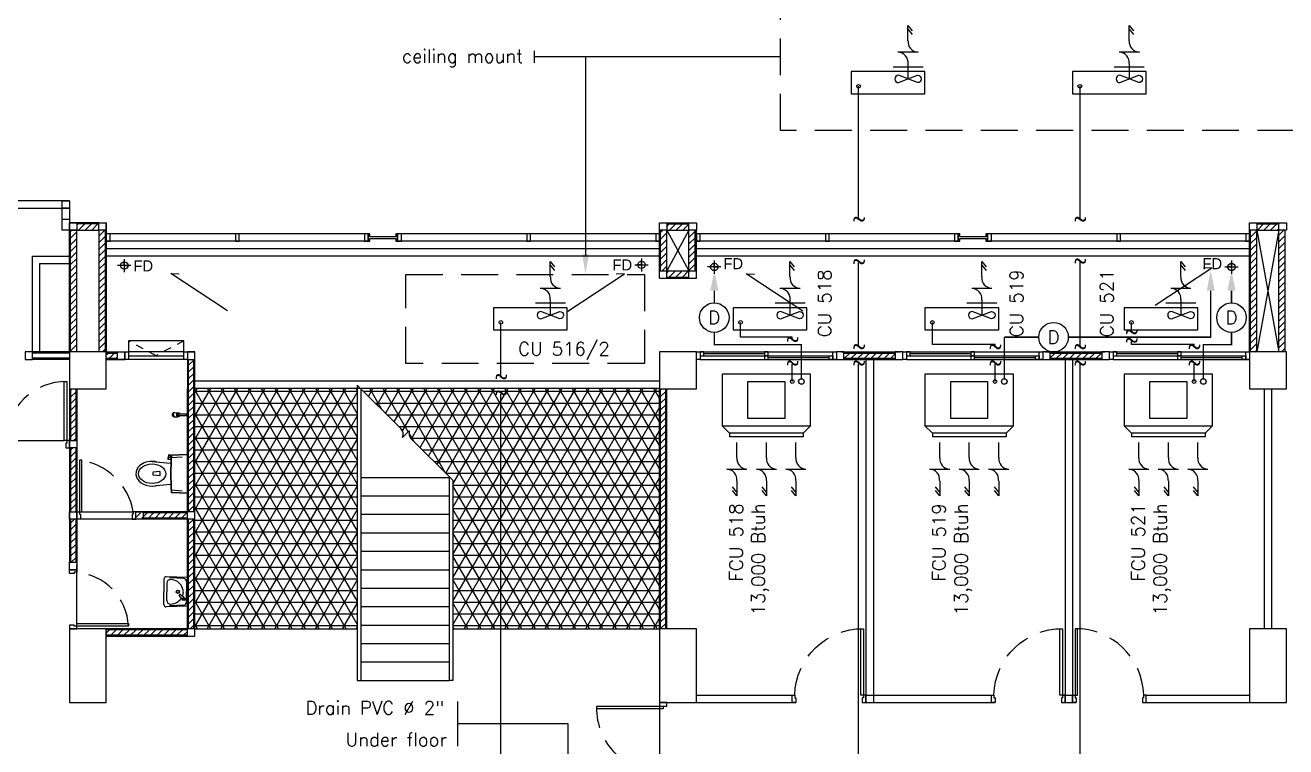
# Model space of a CAD drawing. Header units: millimetres. Extents: x -398 to 816, y -1 to 208.
# Drawn here: x 594.45 to 611.54, y 36.3 to 46.08 of the extents above; entities that cross this region are included whole.
import ezdxf
from ezdxf.enums import TextEntityAlignment as Align

# ---------------------------------------------------------------- set-up
doc = ezdxf.new("R2010")
doc.units = ezdxf.units.MM
doc.linetypes.add('DASHED', pattern=[0.75, 0.5, -0.25])
for name, color, linetype in [('AA_Column', 5, 'Continuous'), ('AA_Door', 3, 'Continuous'), ('AA_FD', 6, 'Continuous'), ('AA_Floor', 31, 'Continuous'), ('AA_furn', 11, 'Continuous'), ('AA_Hatch', 8, 'Continuous'), ('AA_Wall', 1, 'Continuous'), ('AA_Window', 4, 'Continuous'), ('AC DRAIN', 240, 'Continuous'), ('AC FCU', 221, 'Continuous'), ('AC LINE', 171, 'Continuous')]:
    doc.layers.add(name, color=color, linetype=linetype)
doc.styles.add('Romand', font='romand.shx')
doc.styles.add('Romans', font='romans.shx')
doc.styles.add('style2', font='vit-s.shx', dxfattribs={"height": 3.2})
pattern_1 = [(45, (-498.769, -475.90679), (-0.0449012806, 0.0449012806), [])]

# ---------------------------------------------------------------- blocks, each defined once
blk = doc.blocks.new('door_180s')
at = {"layer": 'AA_Door', "color": 9}
for points in [[(-0.1, 1.9), (0, 1.9), (0, 1.85), (-0.1, 1.85)], [(-0.05, 1.815), (0.85, 1.815), (0.85, 1.85), (-0.05, 1.85)], [(-0.05, 0.085), (-0.95, 0.085), (-0.95, 0.05), (-0.05, 0.05)], [(-0.1, 0.05), (0, 0.05), (0, 0), (-0.1, 0)]]:
    blk.add_lwpolyline(points, close=True, dxfattribs=at)
at = {"layer": 'AA_Door', "color": 9, "linetype": 'DASHED', "ltscale": 0.75}
for centre, start, end in [((-0.027, 1.826), 268.4655, 0.5022), ((-0.073, 0.074), 88.4655, 180.5022)]:
    blk.add_arc(centre, 0.877, start, end, dxfattribs=at)
blk = doc.blocks.new('door_90')
at = {"layer": 'AA_Door', "color": 9}
blk.add_lwpolyline([(0.07, 0.1), (0.07, 1), (0.035, 1), (0.035, 0.1)], close=True, dxfattribs=at)
for points in [[(0, 0), (0, 0.1), (0.035, 0.1), (0.035, 0.065), (0.05, 0.065), (0.05, 0), (0, 0)], [(1, 0), (1, 0.1), (0.965, 0.1), (0.965, 0.065), (0.95, 0.065), (0.95, 0), (1, 0)]]:
    blk.add_lwpolyline(points, dxfattribs=at)
at = {"layer": 'AA_Door', "color": 9, "linetype": 'DASHED', "ltscale": 0.75}
blk.add_arc((0.043, 0.077), 0.923, 1.5795, 90.5293, dxfattribs=at)
blk = doc.blocks.new('AC')
at = {"layer": 'AC FCU', "color": 8}
for p, q in [((-0.4, 1.651), (-0.342, 1.578)), ((-0.4, 1.444), (-0.4, 1.651)), ((-0.4, 1.601), (-0.342, 1.528)), ((0, 1.444), (0, 1.651)), ((0, 1.651), (0.058, 1.578)), ((0, 1.601), (0.058, 1.528)), ((0.4, 1.651), (0.458, 1.578)), ((0.4, 1.444), (0.4, 1.651)), ((0.4, 1.601), (0.458, 1.528)), ((-0.264, 1.289), (-0.536, 1.289)), ((0.136, 1.289), (-0.136, 1.289)), ((0.536, 1.289), (0.264, 1.289)), ((-0.4, 1.134), (-0.4, 0.926)), ((0, 1.134), (0, 0.926)), ((0.4, 1.134), (0.4, 0.926))]:
    blk.add_line(p, q, dxfattribs=at)
at = {"layer": 'AC FCU'}
for p, q in [((-0.5, 0.8), (-0.6, 0.7)), ((-0.5, 0.8), (-0.5, 0.85)), ((-0.5, 0.85), (0.5, 0.85)), ((-0.5, 0.8), (0.5, 0.8)), ((0.5, 0.8), (0.5, 0.85)), ((0.5, 0.8), (0.6, 0.7))]:
    blk.add_line(p, q, dxfattribs=at)
blk.add_lwpolyline([(-0.6, 0), (0.6, 0), (0.6, 0.7), (-0.6, 0.7)], close=True, dxfattribs=at)
at = {"layer": 'AC FCU', "color": 8}
blk.add_lwpolyline([(-0.25, 0.1), (-0.25, 0.6), (0.25, 0.6), (0.25, 0.1)], close=True, dxfattribs=at)
at = {"layer": 'AC FCU'}
blk.add_circle((-0.35, 0.1), 0.025, dxfattribs=at)
at = {"layer": 'AC FCU', "color": 8}
for centre, start, end in [((-0.26, 1.429), 173.9498, 268.5513), ((0.14, 1.429), 173.9498, 268.5513), ((0.54, 1.429), 173.9498, 268.5513), ((-0.54, 1.148), 353.9498, 88.5513), ((-0.14, 1.148), 353.9498, 88.5513), ((0.26, 1.148), 353.9498, 88.5513)]:
    blk.add_arc(centre, 0.14, start, end, dxfattribs=at)
blk = doc.blocks.new('ACC1')
at = {"layer": 'AC FCU', "color": 8}
for p, q in [((-0.562, 0.407), (-0.562, 0.134)), ((-0.36, 0.474), (-0.36, 0.067)), ((-0.925, 0.27), (-0.852, 0.328)), ((-0.718, 0.27), (-0.925, 0.27)), ((-0.875, 0.27), (-0.802, 0.328)), ((-0.407, 0.27), (-0.2, 0.27))]:
    blk.add_line(p, q, dxfattribs=at)
at = {"layer": 'AC FCU'}
for p, q in [((0, 0.5), (-0.3, 0.5)), ((-0.3, 0.5), (-0.3, -0.5)), ((0, -0.5), (0, 0.5)), ((-0.3, -0.5), (0, -0.5))]:
    blk.add_line(p, q, dxfattribs=at)
blk.add_lwpolyline([(-0.25, 0.4, -1), (-0.15, 0.4), (-0.25, 0.141, 1), (-0.15, 0.141), (-0.25, 0.4)], format="xyb", dxfattribs=at)
blk.add_circle((-0.1, -0.4), 0.025, dxfattribs=at)
at = {"layer": 'AC FCU', "color": 8}
for centre, start, end in [((-0.703, 0.41), 263.9498, 358.5513), ((-0.422, 0.131), 83.9498, 178.5513)]:
    blk.add_arc(centre, 0.14, start, end, dxfattribs=at)
blk = doc.blocks.new('POINT_Drain')
at = {"layer": 'Defpoints'}
blk.add_circle((0, 0), 0.2, dxfattribs=at)
at = {"layer": 'AC DRAIN', "insert": (0, 0), "char_height": 0.18, "width": 0.25231, "attachment_point": 5, "style": 'Romans'}
blk.add_mtext('D', dxfattribs=at)

msp = doc.modelspace()

# ---------------------------------------------------------------- hatches: boundary and pattern name
at = {"layer": 'AA_Hatch'}
h = msp.add_hatch(dxfattribs=at)
h.set_pattern_fill('ANSI31', color=9, scale=0.02, style=0)
h.set_pattern_definition([(45, (-407.057936, -475.90679), (-0.0449012806, 0.0449012806), [])])
h.paths.add_polyline_path([(603.151, 43.384), (603.151, 43.299), (603.301, 43.299), (603.301, 43.384)])
h.paths.add_polyline_path([(603.301, 43.384), (603.301, 43.299), (603.451, 43.299), (603.451, 43.384)])
h.paths.add_polyline_path([(603.066, 42.749), (603.151, 42.749), (603.151, 43.299), (603.066, 43.299)])
h.paths.add_polyline_path([(603.151, 42.749), (603.151, 42.664), (603.301, 42.664), (603.301, 42.749)])
h.paths.add_polyline_path([(603.451, 42.664), (603.451, 42.749), (603.301, 42.749), (603.301, 42.664)])
h.paths.add_polyline_path([(603.536, 43.299), (603.451, 43.299), (603.451, 42.749), (603.536, 42.749)])
h = msp.add_hatch(dxfattribs=at)
h.set_pattern_fill('ANSI31', color=9, scale=0.02, style=0)
h.set_pattern_definition(pattern_1)
h.paths.add_polyline_path([(611.301, 43.384), (611.151, 43.384), (611.151, 43.299), (611.301, 43.299)])
h.paths.add_polyline_path([(611.451, 43.384), (611.301, 43.384), (611.301, 43.299), (611.451, 43.299)])
h.paths.add_polyline_path([(611.151, 43.299), (611.066, 43.299), (611.066, 41.649), (611.151, 41.649)])
h.paths.add_polyline_path([(611.536, 43.299), (611.451, 43.299), (611.451, 41.649), (611.536, 41.649)])
h = msp.add_hatch(dxfattribs=at)
h.set_pattern_fill('ANSI31', color=9, scale=0.02, style=0)
h.set_pattern_definition(pattern_1)
h.paths.add_polyline_path([(595.701, 41.634), (595.551, 41.634), (595.551, 41.564), (595.701, 41.564)])
h.paths.add_polyline_path([(595.136, 41.149), (595.066, 41.149), (595.066, 40.449), (595.136, 40.449)])
h.paths.add_polyline_path([(595.136, 40.349), (595.066, 40.349), (595.066, 39.484), (595.136, 39.484)])
h.paths.add_polyline_path([(595.136, 39.384), (595.066, 39.384), (595.066, 38.799), (595.136, 38.799)])
h.paths.add_polyline_path([(596.736, 39.384), (596.666, 39.384), (596.666, 37.899), (596.736, 37.899)])
h.paths.add_polyline_path([(596.651, 37.884), (595.551, 37.884), (595.551, 37.814), (596.651, 37.814)])
h.paths.add_polyline_path([(596.736, 41.549), (596.666, 41.549), (596.666, 39.484), (596.736, 39.484)])
h = msp.add_hatch(dxfattribs=at)
h.set_pattern_fill('ANSI31', color=9, scale=0.02, style=0)
h.set_pattern_definition(pattern_1)
h.paths.add_polyline_path([(606.249, 41.634), (605.551, 41.634), (605.551, 41.564), (606.249, 41.564)])
h = msp.add_hatch(dxfattribs=at)
h.set_pattern_fill('ANSI31', color=9, scale=0.02, style=0)
h.set_pattern_definition(pattern_1)
h.paths.add_polyline_path([(609.051, 41.634), (608.349, 41.634), (608.349, 41.564), (609.051, 41.564)])
h = msp.add_hatch(dxfattribs=at)
h.set_pattern_fill('NET3', color=9, scale=0.05, style=0)
h.paths.add_polyline_path([(598.951, 41.153), (596.751, 41.153), (596.751, 37.899), (598.951, 37.899)])
h.paths.add_polyline_path([(599.001, 41.153), (599.001, 41.149), (599.541, 40.616, -0.303862), (599.569, 40.49), (599.658, 40.58, 0.222218), (599.682, 40.476), (600.251, 39.913), (600.251, 37.899), (603.051, 37.899), (603.051, 41.153)])
h = msp.add_hatch(dxfattribs=at)
h.set_pattern_fill('ANSI31', color=9, scale=0.02, style=0)
h.set_pattern_definition(pattern_1)
h.paths.add_polyline_path([(603.136, 41.149), (603.066, 41.149), (603.066, 37.899), (603.136, 37.899)])

# ---------------------------------------------------------------- linework, layer by layer
at = {"color": 9}
for p, q in [((596.467, 40.802), (596.453, 40.803)), ((596.467, 40.795), (596.453, 40.794)), ((596.468, 40.787), (596.454, 40.788)), ((596.468, 40.811), (596.455, 40.81)), ((596.455, 40.81), (596.455, 40.81)), ((596.471, 40.78), (596.458, 40.779)), ((596.471, 40.818), (596.459, 40.819)), ((596.462, 40.774), (596.462, 40.774)), ((596.475, 40.773), (596.462, 40.774)), ((596.477, 40.825), (596.464, 40.824)), ((596.464, 40.824), (596.464, 40.824)), ((596.469, 40.828), (596.524, 40.826)), ((596.469, 40.77), (596.524, 40.772)), ((596.537, 40.822), (596.523, 40.822)), ((596.537, 40.776), (596.523, 40.776)), ((596.331, 38.573), (596.331, 38.399)), ((596.651, 38.594), (596.362, 38.603)), ((596.371, 38.516), (596.371, 38.399)), ((596.602, 38.58), (596.406, 38.587)), ((596.636, 38.545), (596.636, 38.399)), ((596.651, 38.594), (596.651, 38.204)), ((596.331, 38.225), (596.331, 38.399)), ((596.371, 38.281), (596.371, 38.399)), ((596.581, 38.299), (596.537, 38.35)), ((596.602, 38.32), (596.552, 38.364)), ((596.615, 38.286), (596.587, 38.314)), ((596.587, 38.286), (596.615, 38.314)), ((596.636, 38.252), (596.636, 38.399)), ((596.651, 38.204), (596.362, 38.195)), ((596.602, 38.217), (596.406, 38.211))]:
    msp.add_line(p, q, dxfattribs=at)
for points in [[(596.47, 40.77, -0.021721), (596.469, 40.77, -0.137703), (596.461, 40.772, -0.107036), (596.454, 40.778, -0.080802), (596.45, 40.787, -0.068708), (596.449, 40.799, -0.068708), (596.45, 40.811, -0.080802), (596.454, 40.82, -0.107036), (596.461, 40.826, -0.137703), (596.469, 40.828, -0.011582), (596.469, 40.828, -0.107036)], [(596.453, 40.794, -0.019373), (596.453, 40.798, -0.026088), (596.453, 40.803, -0.070474)], [(596.458, 40.779, -0.064149), (596.455, 40.787, -0.004199), (596.454, 40.788, -0.027357)], [(596.455, 40.81, -0.075588), (596.459, 40.819, -0.107036)], [(596.469, 40.77, -0.06826), (596.466, 40.771, -0.050457), (596.462, 40.774, -0.080802)], [(596.464, 40.824, -0.02862), (596.466, 40.826, -0.137703), (596.473, 40.828, -0.011582), (596.474, 40.828, -0.107036)], [(596.532, 40.776, -0.037038), (596.529, 40.774, -0.138318), (596.523, 40.772, -0.138318), (596.516, 40.774, -0.107063), (596.51, 40.78, -0.080523), (596.506, 40.788, -0.068353), (596.505, 40.799, -0.068353), (596.506, 40.81, -0.080523), (596.51, 40.818, -0.107063), (596.516, 40.824, -0.138318), (596.523, 40.826, -0.138318), (596.529, 40.824, -0.034344), (596.532, 40.822, -0.080523)], [(596.523, 40.776, -0.166556), (596.519, 40.777, -0.10552), (596.514, 40.782, -0.068258), (596.512, 40.789, -0.054428), (596.511, 40.799, -0.054428), (596.512, 40.808, -0.068258), (596.514, 40.816, -0.10552), (596.519, 40.821, -0.166556), (596.523, 40.822, -0.166556)], [(596.548, 40.789, -0.063152), (596.546, 40.782, -0.10552), (596.541, 40.777, -0.166556), (596.537, 40.776, -0.166556), (596.533, 40.777, -0.10552), (596.528, 40.782, -0.068258), (596.526, 40.789, -0.054428), (596.525, 40.799, -0.054428), (596.526, 40.808, -0.068258), (596.528, 40.816, -0.10552), (596.533, 40.821, -0.166556), (596.537, 40.822, -0.166556), (596.541, 40.821, -0.10552), (596.546, 40.816, -0.063152), (596.548, 40.809, -0.054428)], [(596.536, 40.789, -0.130501), (596.534, 40.79, -0.106504), (596.531, 40.792, -0.08409), (596.53, 40.795, -0.073064), (596.529, 40.799, -0.073064), (596.53, 40.803, -0.08409), (596.531, 40.806, -0.106504), (596.534, 40.808, -0.130501), (596.536, 40.809, -0.130501)]]:
    msp.add_lwpolyline(points, format="xyb", dxfattribs=at)
for points in [[(596.536, 40.809), (596.641, 40.809)], [(596.536, 40.789), (596.641, 40.789)], [(596.648, 40.821), (596.641, 40.811), (596.641, 40.809)], [(596.641, 40.809), (596.641, 40.799)], [(596.641, 40.789), (596.641, 40.799)], [(596.648, 40.777), (596.641, 40.786), (596.641, 40.789)], [(596.651, 40.799), (596.651, 40.821), (596.648, 40.821)], [(596.648, 40.821), (596.648, 40.799)], [(596.651, 40.799), (596.651, 40.777), (596.648, 40.777)], [(596.648, 40.777), (596.648, 40.799)]]:
    msp.add_lwpolyline(points, dxfattribs=at)
for centre, radius in [((596.521, 38.399), 0.0225), ((596.521, 38.399), 0.0175), ((596.601, 38.3), 0.02)]:
    msp.add_circle(centre, radius, dxfattribs=at)
for centre, radius, start, end in [((596.566, 40.799), 0.0438, 167.5382, 180), ((596.566, 40.799), 0.0438, 180, 192.4618), ((596.55, 40.802), 0.0279, 151.9188, 167.5382), ((596.55, 40.796), 0.0279, 192.4618, 208.0812), ((596.541, 40.808), 0.0169, 127.8246, 151.9188), ((596.541, 40.79), 0.0169, 208.0812, 232.1754), ((596.535, 40.815), 0.007, 90, 127.8246), ((596.535, 40.783), 0.007, 232.1754, 270), ((596.535, 40.815), 0.007, 79.6534, 90), ((596.535, 40.783), 0.007, 270, 280.3466), ((596.361, 38.573), 0.03, 88.2101, 180), ((596.421, 38.516), 0.05, 90, 180), ((596.417, 38.387), 0.179, 3.7533, 88.7556), ((596.601, 38.545), 0.035, 0, 88.2101), ((596.417, 38.411), 0.179, 271.2444, 327.3706), ((596.55, 38.351), 0.0125, 81.8699, 188.1301), ((596.417, 38.411), 0.179, 336.2049, 356.2467), ((596.361, 38.225), 0.03, 180, 271.7899), ((596.421, 38.281), 0.05, 180, 270), ((596.601, 38.252), 0.035, 271.7899, 0)]:
    msp.add_arc(centre, radius, start, end, dxfattribs=at)
at = {"layer": 'AA_Column', "color": 9}
for p, q in [((595.551, 41.649), (595.051, 41.649)), ((595.051, 41.649), (595.051, 41.149)), ((595.551, 41.149), (595.551, 41.649)), ((595.051, 41.149), (595.551, 41.149)), ((595.551, 37.899), (595.051, 37.899)), ((595.051, 37.899), (595.051, 36.899)), ((595.551, 37.899), (595.051, 37.899)), ((595.051, 37.899), (595.051, 36.899)), ((595.551, 37.899), (595.051, 37.899)), ((595.051, 37.899), (595.051, 36.899)), ((595.551, 36.899), (595.551, 37.899)), ((595.551, 36.899), (595.551, 37.899)), ((595.551, 36.899), (595.551, 37.899)), ((595.051, 36.899), (595.551, 36.899)), ((595.051, 36.899), (595.551, 36.899)), ((595.051, 36.899), (595.551, 36.899))]:
    msp.add_line(p, q, dxfattribs=at)
for points in [[(603.051, 41.149), (603.551, 41.149), (603.551, 41.649), (603.051, 41.649)], [(611.051, 41.149), (611.551, 41.149), (611.551, 41.649), (611.051, 41.649)], [(603.051, 36.899), (603.551, 36.899), (603.551, 37.899), (603.051, 37.899)], [(611.051, 36.899), (611.551, 36.899), (611.551, 37.899), (611.051, 37.899)]]:
    msp.add_lwpolyline(points, close=True, dxfattribs=at)
at = {"layer": 'AA_Door', "color": 9}
for p, q in [((595.221, 40.184), (595.186, 40.184)), ((595.186, 40.184), (595.186, 39.484)), ((595.221, 39.484), (595.221, 40.184)), ((595.151, 39.384), (595.151, 39.484)), ((595.151, 39.484), (595.186, 39.484)), ((595.186, 39.484), (595.186, 39.449)), ((595.186, 39.484), (595.221, 39.484)), ((595.951, 39.484), (595.916, 39.484)), ((595.916, 39.484), (595.916, 39.449)), ((595.951, 39.384), (595.951, 39.484)), ((595.201, 39.384), (595.151, 39.384)), ((595.186, 39.449), (595.201, 39.449)), ((595.201, 39.449), (595.201, 39.384)), ((595.916, 39.449), (595.901, 39.449)), ((595.901, 39.449), (595.901, 39.384)), ((595.901, 39.384), (595.951, 39.384)), ((595.051, 38.699), (595.151, 38.699)), ((595.051, 38.649), (595.051, 38.699)), ((595.116, 38.649), (595.051, 38.649)), ((595.151, 38.664), (595.116, 38.664)), ((595.116, 38.664), (595.116, 38.649)), ((595.151, 38.699), (595.151, 38.664)), ((595.116, 37.949), (595.051, 37.949)), ((595.051, 37.949), (595.051, 37.899)), ((595.116, 37.934), (595.116, 37.949)), ((595.151, 37.969), (595.851, 37.969)), ((595.151, 37.934), (595.151, 37.969)), ((595.851, 37.969), (595.851, 37.934)), ((595.051, 37.899), (595.151, 37.899)), ((595.151, 37.934), (595.116, 37.934)), ((595.851, 37.934), (595.151, 37.934)), ((595.151, 37.899), (595.151, 37.934))]:
    msp.add_line(p, q, dxfattribs=at)
msp.add_lwpolyline([(594.981, 40.449), (594.981, 41.249), (595.016, 41.249), (595.016, 40.449)], close=True, dxfattribs=at)
msp.add_lwpolyline([(595.051, 40.349), (595.051, 40.449), (595.016, 40.449), (595.016, 40.414), (595.001, 40.414), (595.001, 40.349), (595.051, 40.349)], dxfattribs=at)
at = {"layer": 'AA_Door', "color": 9, "linetype": 'DASHED', "ltscale": 0.75}
for centre, radius, start, end in [((595.008, 40.426), 0.823, 89.4707, 178.4205), ((595.076, 39.339), 0.852, 9.7949, 82.6088), ((595.087, 37.902), 0.764, 2.3771, 85.2192)]:
    msp.add_arc(centre, radius, start, end, dxfattribs=at)
at = {"layer": 'AA_FD', "color": 6}
for p, q in [((595.795, 42.907), (595.795, 42.729)), ((602.807, 42.916), (602.807, 42.738)), ((595.883, 42.821), (595.704, 42.821)), ((595.795, 42.821), (595.795, 42.882)), ((595.795, 42.821), (595.858, 42.821)), ((602.719, 42.83), (602.898, 42.83)), ((602.807, 42.83), (602.744, 42.83)), ((602.807, 42.83), (602.807, 42.891)), ((603.883, 42.801), (603.704, 42.801)), ((603.795, 42.887), (603.795, 42.709)), ((603.795, 42.801), (603.795, 42.862)), ((603.795, 42.801), (603.858, 42.801)), ((609.773, 42.284), (610.54, 42.788)), ((610.54, 42.788), (610.429, 42.785)), ((610.719, 42.801), (610.898, 42.801)), ((610.807, 42.801), (610.744, 42.801)), ((610.807, 42.887), (610.807, 42.709)), ((610.807, 42.801), (610.807, 42.862)), ((597.194, 42.208), (596.427, 42.712)), ((596.427, 42.712), (596.538, 42.709)), ((601.808, 42.204), (602.575, 42.708)), ((602.575, 42.708), (602.464, 42.705)), ((604.994, 42.204), (604.227, 42.708)), ((604.227, 42.708), (604.338, 42.705))]:
    msp.add_line(p, q, dxfattribs=at)
for centre in [(595.795, 42.821), (602.807, 42.83), (603.795, 42.801), (610.807, 42.801)]:
    msp.add_circle(centre, 0.05, dxfattribs=at)
at = {"layer": 'AA_Floor', "color": 9}
for p, q in [((594.551, 42.949), (595.051, 42.949)), ((594.551, 41.649), (594.551, 42.949)), ((595.051, 42.949), (595.051, 41.649)), ((603.051, 43.049), (595.551, 43.049)), ((603.051, 42.949), (595.551, 42.949)), ((611.051, 43.049), (603.551, 43.049)), ((611.051, 42.949), (603.551, 42.949)), ((594.651, 42.849), (595.051, 42.849)), ((594.651, 41.649), (594.651, 42.849)), ((595.051, 42.849), (595.051, 41.649)), ((595.051, 41.649), (594.551, 41.649)), ((595.051, 41.649), (594.651, 41.649)), ((603.051, 41.253), (596.751, 41.253)), ((603.051, 41.153), (596.751, 41.153)), ((594.186, 40.449), (594.981, 40.449)), ((599.001, 39.949), (600.201, 39.949)), ((599.031, 39.949), (600.201, 39.949)), ((599.001, 39.699), (600.201, 39.699)), ((595.151, 39.484), (595.916, 39.484)), ((595.951, 39.384), (595.201, 39.384)), ((599.001, 39.449), (600.201, 39.449)), ((599.001, 39.199), (600.201, 39.199)), ((599.001, 38.949), (600.201, 38.949)), ((595.151, 37.899), (595.151, 38.764)), ((595.151, 37.899), (595.151, 38.699)), ((599.001, 38.699), (600.201, 38.699)), ((599.001, 38.449), (600.201, 38.449)), ((599.001, 38.199), (600.201, 38.199)), ((599.001, 37.949), (600.201, 37.949)), ((596.751, 37.899), (598.951, 37.899)), ((600.251, 37.899), (603.051, 37.899)), ((599.001, 37.699), (600.201, 37.699)), ((599.001, 37.449), (600.201, 37.449)), ((599.001, 37.199), (600.201, 37.199)), ((603.051, 36.899), (603.051, 34.999))]:
    msp.add_line(p, q, dxfattribs=at)
at = {"layer": 'AA_furn', "color": 9}
for p, q in [((596.391, 40.192), (596.391, 40.217)), ((596.426, 40.217), (596.391, 40.217)), ((596.425, 40.192), (596.391, 40.192)), ((596.396, 40.217), (596.4, 40.257)), ((596.396, 40.192), (596.396, 40.217)), ((596.415, 40.257), (596.4, 40.257)), ((596.419, 40.217), (596.415, 40.257)), ((596.439, 40.257), (596.428, 40.247)), ((596.431, 40.217), (596.581, 40.23)), ((596.441, 40.252), (596.433, 40.245)), ((596.439, 40.257), (596.641, 40.266)), ((596.441, 40.252), (596.639, 40.261)), ((596.651, 40.249), (596.639, 40.261)), ((596.651, 40.256), (596.641, 40.266)), ((596.651, 39.741), (596.651, 40.256)), ((596.171, 40.166), (596.423, 40.14)), ((596.277, 40.029), (596.187, 40.02)), ((596.277, 39.969), (596.187, 39.978)), ((596.231, 39.838), (596.423, 39.858)), ((596.439, 39.741), (596.428, 39.751)), ((596.431, 39.781), (596.581, 39.768)), ((596.441, 39.746), (596.433, 39.753)), ((596.641, 39.731), (596.439, 39.741)), ((596.639, 39.737), (596.441, 39.746)), ((596.651, 39.749), (596.639, 39.737)), ((596.651, 39.741), (596.641, 39.731))]:
    msp.add_line(p, q, dxfattribs=at)
for centre, radius, start, end in [((600.85, 39.999), 4.428, 176.7917, 183.2083), ((600.85, 39.999), 4.423, 176.8166, 183.1834), ((596.229, 39.999), 0.0466, 153.215, 206.785), ((596.189, 39.999), 0.0928, 341.1381, 18.8619)]:
    msp.add_arc(centre, radius, start, end, dxfattribs=at)
msp.add_ellipse((596.171, 39.999), major_axis=(0.185, 0), ratio=0.716216, dxfattribs=at)
msp.add_open_spline([(596.23, 40.16), (596.21, 40.164), (596.19, 40.167), (596.096, 40.166), (596.023, 40.137), (595.953, 40.049), (595.943, 39.999), (595.973, 39.912), (596.01, 39.877), (596.102, 39.834), (596.158, 39.827), (596.217, 39.835), (596.224, 39.836), (596.231, 39.838)], degree=3, knots=[1.286089, 1.286089, 1.286089, 1.286089, 1.576268, 1.576268, 2.627882, 2.627882, 3.385411, 3.385411, 4.14294, 4.14294, 4.900469, 4.900469, 5.002966, 5.002966, 5.002966, 5.002966], dxfattribs=at)
at = {"layer": 'AA_Hatch', "color": 9}
for p, q in [((595.066, 43.282), (595.083, 43.299)), ((595.066, 43.192), (595.151, 43.277)), ((595.151, 43.367), (595.168, 43.384)), ((595.173, 43.299), (595.258, 43.384)), ((595.263, 43.299), (595.348, 43.384)), ((595.353, 43.299), (595.438, 43.384)), ((595.443, 43.299), (595.451, 43.307)), ((595.451, 43.218), (595.532, 43.299)), ((595.066, 43.102), (595.151, 43.187)), ((595.066, 43.012), (595.151, 43.097)), ((595.451, 43.128), (595.536, 43.213)), ((595.451, 43.038), (595.536, 43.123)), ((595.066, 42.922), (595.151, 43.007)), ((595.066, 42.833), (595.151, 42.918)), ((595.451, 42.948), (595.536, 43.033)), ((595.451, 42.858), (595.536, 42.943)), ((595.066, 42.743), (595.151, 42.828)), ((595.066, 42.653), (595.151, 42.738)), ((595.451, 42.769), (595.536, 42.854)), ((595.451, 42.679), (595.536, 42.764)), ((595.066, 42.563), (595.151, 42.648)), ((595.451, 42.589), (595.536, 42.674)), ((595.451, 42.499), (595.536, 42.584)), ((595.066, 42.473), (595.151, 42.558)), ((595.066, 42.384), (595.151, 42.469)), ((595.451, 42.409), (595.536, 42.494)), ((595.451, 42.32), (595.536, 42.405)), ((595.066, 42.294), (595.151, 42.379)), ((595.066, 42.204), (595.151, 42.289)), ((595.451, 42.23), (595.536, 42.315)), ((595.451, 42.14), (595.536, 42.225)), ((595.066, 42.114), (595.151, 42.199)), ((595.066, 42.024), (595.151, 42.109)), ((595.451, 42.05), (595.536, 42.135)), ((595.066, 41.935), (595.151, 42.02)), ((595.066, 41.845), (595.151, 41.93)), ((595.451, 41.96), (595.536, 42.045)), ((595.451, 41.871), (595.536, 41.956)), ((595.066, 41.755), (595.151, 41.84)), ((595.066, 41.665), (595.151, 41.75)), ((595.451, 41.781), (595.536, 41.866)), ((595.451, 41.691), (595.536, 41.776)), ((595.14, 41.649), (595.151, 41.66)), ((595.499, 41.649), (595.536, 41.686)), ((595.951, 39.407), (596.013, 39.469)), ((596.033, 39.399), (596.103, 39.469)), ((596.122, 39.399), (596.192, 39.469)), ((596.212, 39.399), (596.282, 39.469)), ((596.302, 39.399), (596.372, 39.469)), ((596.392, 39.399), (596.462, 39.469)), ((596.482, 39.399), (596.552, 39.469)), ((596.571, 39.399), (596.641, 39.469))]:
    msp.add_line(p, q, dxfattribs=at)
at = {"layer": 'AA_Wall', "color": 9}
for p, q in [((595.051, 43.699), (589.401, 43.699)), ((589.401, 43.599), (595.051, 43.599)), ((594.951, 43.699), (595.051, 43.699)), ((594.951, 43.599), (594.951, 43.699)), ((594.951, 43.449), (594.951, 43.599)), ((595.051, 43.599), (594.951, 43.599)), ((595.051, 43.699), (595.051, 43.599)), ((595.051, 43.699), (595.051, 43.599)), ((595.051, 43.599), (595.051, 43.449)), ((594.951, 43.449), (595.051, 43.449)), ((594.951, 43.299), (594.951, 43.449)), ((595.051, 43.449), (595.051, 43.299)), ((595.051, 43.299), (594.951, 43.299)), ((595.451, 43.399), (595.051, 43.399)), ((595.451, 43.399), (595.051, 43.399)), ((595.051, 43.299), (595.051, 43.399)), ((595.051, 43.399), (595.151, 43.399)), ((595.051, 43.299), (595.051, 43.399)), ((595.051, 43.399), (595.151, 43.399)), ((595.051, 43.299), (595.451, 43.299)), ((595.051, 41.649), (595.051, 43.299)), ((595.151, 43.299), (595.051, 43.299)), ((595.151, 43.299), (595.051, 43.299)), ((595.066, 41.649), (595.066, 43.299)), ((595.151, 43.399), (595.151, 43.299)), ((595.151, 43.399), (595.151, 43.299)), ((595.451, 43.384), (595.151, 43.384)), ((595.451, 43.384), (595.151, 43.384)), ((595.151, 43.299), (595.451, 43.299)), ((595.151, 41.649), (595.151, 43.299)), ((595.451, 43.299), (595.451, 43.399)), ((595.451, 43.399), (595.551, 43.399)), ((595.451, 43.299), (595.451, 43.399)), ((595.451, 43.399), (595.551, 43.399)), ((595.451, 43.299), (595.451, 41.649)), ((595.551, 43.299), (595.451, 43.299)), ((595.551, 43.299), (595.451, 43.299)), ((595.536, 43.299), (595.536, 41.649)), ((595.551, 41.999), (595.551, 43.399)), ((595.551, 43.399), (595.551, 41.649)), ((595.551, 43.399), (595.551, 43.299)), ((595.551, 43.399), (595.551, 43.299)), ((595.551, 43.299), (595.551, 41.649)), ((599.101, 43.249), (595.551, 43.249)), ((603.051, 43.249), (599.501, 43.249)), ((603.051, 42.649), (603.051, 43.299)), ((603.066, 42.749), (603.066, 43.299)), ((603.151, 43.399), (603.451, 43.399)), ((603.151, 43.399), (603.451, 43.399)), ((603.151, 43.384), (603.451, 43.384)), ((603.151, 43.384), (603.451, 43.384)), ((603.151, 43.299), (603.451, 43.299)), ((603.151, 43.299), (603.451, 43.299)), ((603.151, 43.299), (603.451, 42.749)), ((603.451, 43.299), (603.151, 42.749)), ((603.151, 42.649), (603.151, 43.299)), ((603.451, 42.649), (603.451, 43.299)), ((603.536, 42.749), (603.536, 43.299)), ((603.551, 42.649), (603.551, 43.299)), ((607.101, 43.249), (603.551, 43.249)), ((611.051, 43.249), (607.501, 43.249)), ((611.051, 41.649), (611.051, 43.299)), ((611.066, 41.649), (611.066, 43.299)), ((611.151, 43.399), (611.451, 43.399)), ((611.151, 43.384), (611.451, 43.384)), ((611.151, 43.299), (611.451, 43.299)), ((611.151, 43.299), (611.451, 41.649)), ((611.451, 43.299), (611.151, 41.649)), ((611.151, 41.649), (611.151, 43.299)), ((611.451, 41.649), (611.451, 43.299)), ((611.536, 41.649), (611.536, 43.299)), ((599.101, 43.149), (595.551, 43.149)), ((603.051, 43.149), (599.501, 43.149)), ((607.101, 43.149), (603.551, 43.149)), ((611.051, 43.149), (607.501, 43.149)), ((603.051, 42.749), (603.551, 42.749)), ((603.051, 42.649), (603.551, 42.649)), ((603.151, 42.664), (603.451, 42.664)), ((594.551, 41.649), (594.451, 41.649)), ((594.451, 41.649), (594.451, 41.549)), ((594.451, 41.549), (594.551, 41.549)), ((595.051, 41.649), (594.551, 41.649)), ((594.551, 41.549), (594.551, 41.649)), ((595.051, 41.634), (594.551, 41.634)), ((595.051, 41.564), (594.551, 41.564)), ((595.051, 41.549), (594.551, 41.549)), ((595.551, 41.649), (595.801, 41.649)), ((595.551, 41.634), (595.701, 41.634)), ((595.551, 41.564), (595.701, 41.564)), ((595.551, 41.549), (595.801, 41.549)), ((595.701, 41.649), (595.801, 41.649)), ((595.701, 41.549), (595.701, 41.649)), ((595.801, 41.549), (595.701, 41.549)), ((595.801, 41.649), (595.801, 41.549)), ((596.651, 41.649), (596.651, 40.149)), ((596.651, 41.649), (596.751, 41.649)), ((596.751, 41.649), (596.651, 41.649)), ((596.651, 41.549), (596.751, 41.549)), ((596.651, 41.549), (596.751, 41.549)), ((596.666, 39.484), (596.666, 41.549)), ((596.736, 39.484), (596.736, 41.549)), ((596.751, 37.899), (596.751, 41.649)), ((605.516, 41.649), (606.316, 41.649)), ((605.516, 41.549), (606.316, 41.549)), ((605.551, 41.634), (606.249, 41.634)), ((605.551, 41.564), (606.249, 41.564)), ((605.851, 41.549), (605.851, 36.899)), ((605.951, 41.549), (605.951, 36.899)), ((608.281, 41.649), (609.086, 41.649)), ((608.281, 41.549), (609.086, 41.549)), ((608.349, 41.634), (609.051, 41.634)), ((608.349, 41.564), (609.051, 41.564)), ((608.551, 41.549), (608.551, 36.899)), ((608.651, 41.549), (608.651, 36.899)), ((599.544, 40.613), (598.951, 41.199)), ((598.951, 41.199), (598.951, 37.199)), ((595.051, 41.149), (595.051, 40.349)), ((595.066, 41.149), (595.066, 40.449)), ((595.136, 41.149), (595.136, 40.449)), ((595.151, 41.149), (595.151, 38.799)), ((595.151, 41.149), (595.151, 38.799)), ((595.151, 41.149), (595.151, 40.149)), ((595.151, 41.149), (595.151, 40.349)), ((596.651, 37.799), (596.651, 41.149)), ((599.001, 41.149), (599.001, 37.199)), ((603.051, 37.899), (603.051, 41.149)), ((603.066, 37.899), (603.066, 41.149)), ((603.136, 37.899), (603.136, 41.149)), ((603.151, 37.999), (603.151, 41.149)), ((603.151, 37.899), (603.151, 41.149)), ((611.251, 41.149), (611.251, 37.899)), ((611.351, 41.149), (611.351, 37.899)), ((599.569, 40.49), (599.658, 40.58)), ((595.051, 40.449), (595.151, 40.449)), ((595.051, 40.349), (595.051, 40.449)), ((595.051, 40.449), (595.151, 40.449)), ((595.051, 40.349), (595.051, 40.449)), ((595.051, 40.349), (595.051, 38.799)), ((595.151, 40.349), (595.051, 40.349)), ((595.151, 40.349), (595.051, 40.349)), ((595.066, 40.349), (595.066, 39.484)), ((595.136, 40.349), (595.136, 39.484)), ((595.151, 40.449), (595.151, 40.349)), ((595.151, 40.449), (595.151, 40.349)), ((595.151, 40.349), (595.151, 38.799)), ((600.251, 39.913), (599.682, 40.476)), ((600.201, 39.962), (600.201, 37.199)), ((600.251, 39.913), (600.251, 37.199)), ((595.051, 39.484), (595.151, 39.484)), ((595.051, 39.384), (595.051, 39.484)), ((595.151, 39.484), (595.151, 39.384)), ((596.751, 39.484), (595.951, 39.484)), ((595.951, 39.484), (596.051, 39.484)), ((595.951, 39.384), (595.951, 39.484)), ((596.051, 39.484), (596.051, 39.384)), ((595.151, 39.384), (595.051, 39.384)), ((595.066, 39.384), (595.066, 38.799)), ((595.136, 39.384), (595.136, 38.799)), ((596.651, 39.384), (595.951, 39.384)), ((596.051, 39.384), (595.951, 39.384)), ((596.651, 39.469), (596.051, 39.469)), ((596.651, 39.399), (596.051, 39.399)), ((596.751, 39.384), (596.051, 39.384)), ((596.666, 37.899), (596.666, 39.384)), ((596.736, 37.899), (596.736, 39.384)), ((595.051, 38.799), (595.151, 38.799)), ((595.051, 38.699), (595.051, 38.799)), ((595.151, 38.699), (595.051, 38.699)), ((595.151, 38.799), (595.151, 38.699)), ((596.751, 37.899), (595.551, 37.899)), ((595.551, 37.899), (595.551, 37.799)), ((596.751, 37.899), (595.551, 37.899)), ((596.651, 37.884), (595.551, 37.884)), ((596.651, 37.884), (595.551, 37.884)), ((595.551, 37.814), (596.651, 37.814)), ((595.551, 37.814), (596.651, 37.814)), ((595.551, 37.799), (596.751, 37.799)), ((595.551, 37.799), (596.751, 37.799)), ((596.751, 37.799), (596.751, 37.899)), ((596.751, 37.799), (596.751, 37.899)), ((598.951, 37.199), (599.001, 37.199)), ((600.251, 37.199), (600.201, 37.199)), ((603.551, 36.999), (604.886, 36.999)), ((605.851, 36.999), (607.586, 36.999)), ((608.516, 36.999), (608.686, 36.999)), ((609.646, 36.999), (611.051, 36.999)), ((603.551, 36.899), (604.901, 36.899)), ((605.851, 36.899), (607.601, 36.899)), ((608.501, 36.899), (608.701, 36.899)), ((609.631, 36.899), (611.051, 36.899))]:
    msp.add_line(p, q, dxfattribs=at)
for points in [[(603.051, 43.399), (603.151, 43.399), (603.151, 43.299), (603.051, 43.299)], [(603.051, 43.399), (603.151, 43.399), (603.151, 43.299), (603.051, 43.299)], [(603.451, 43.399), (603.551, 43.399), (603.551, 43.299), (603.451, 43.299)], [(603.451, 43.399), (603.551, 43.399), (603.551, 43.299), (603.451, 43.299)], [(603.451, 43.399), (603.551, 43.399), (603.551, 43.299), (603.451, 43.299)], [(611.051, 43.399), (611.151, 43.399), (611.151, 43.299), (611.051, 43.299)], [(611.051, 43.399), (611.151, 43.399), (611.151, 43.299), (611.051, 43.299)], [(611.451, 43.399), (611.551, 43.399), (611.551, 43.299), (611.451, 43.299)], [(605.451, 41.549), (605.551, 41.549), (605.551, 41.649), (605.451, 41.649)], [(606.249, 41.549), (606.349, 41.549), (606.349, 41.649), (606.249, 41.649)], [(608.249, 41.549), (608.349, 41.549), (608.349, 41.649), (608.249, 41.649)], [(609.051, 41.549), (609.151, 41.549), (609.151, 41.649), (609.051, 41.649)]]:
    msp.add_lwpolyline(points, close=True, dxfattribs=at)
for centre, radius, start, end in [((599.46, 40.532), 0.116, 338.8545, 44.1592), ((599.781, 40.554), 0.126, 168.1156, 218.2299)]:
    msp.add_arc(centre, radius, start, end, dxfattribs=at)
at = {"layer": 'AA_Window', "color": 9}
for p, q in [((595.551, 43.249), (595.551, 43.149)), ((595.601, 43.249), (595.551, 43.249)), ((595.551, 43.249), (595.551, 43.149)), ((595.601, 43.249), (595.551, 43.249)), ((595.601, 43.149), (595.601, 43.249)), ((595.601, 43.149), (595.601, 43.249)), ((595.551, 43.149), (595.601, 43.149)), ((595.551, 43.149), (595.601, 43.149)), ((596.601, 41.799), (595.851, 41.799)), ((595.851, 41.799), (595.851, 41.649)), ((596.601, 41.649), (596.601, 41.799)), ((595.801, 41.549), (595.801, 41.649)), ((595.801, 41.649), (595.851, 41.649)), ((595.851, 41.549), (595.801, 41.549)), ((596.601, 41.649), (595.851, 41.649)), ((595.851, 41.649), (595.851, 41.549)), ((595.851, 41.599), (596.601, 41.599)), ((596.601, 41.549), (595.851, 41.549)), ((596.601, 41.549), (596.601, 41.649)), ((596.601, 41.649), (596.651, 41.649)), ((596.651, 41.549), (596.601, 41.549)), ((596.651, 41.649), (596.651, 41.549)), ((603.601, 41.649), (605.456, 41.649)), ((603.601, 41.599), (605.401, 41.599)), ((603.601, 41.549), (605.456, 41.549)), ((604.476, 41.624), (603.651, 41.624)), ((604.526, 41.574), (605.351, 41.574)), ((606.399, 41.649), (608.254, 41.649)), ((606.399, 41.599), (608.199, 41.599)), ((606.399, 41.549), (608.254, 41.549)), ((607.274, 41.624), (606.449, 41.624)), ((607.324, 41.574), (608.149, 41.574)), ((609.201, 41.649), (611.056, 41.649)), ((609.201, 41.599), (611.001, 41.599)), ((609.201, 41.549), (611.056, 41.549)), ((610.076, 41.624), (609.251, 41.624)), ((610.126, 41.574), (610.951, 41.574))]:
    msp.add_line(p, q, dxfattribs=at)
at = {"layer": 'AA_Window', "color": 9, "linetype": 'DASHED', "ltscale": 0.2}
for p, q in [((596.226, 41.599), (595.851, 41.799)), ((596.601, 41.799), (596.226, 41.599))]:
    msp.add_line(p, q, dxfattribs=at)
at = {"layer": 'AA_Window', "color": 9}
for points in [[(597.301, 43.249), (597.301, 43.149), (597.351, 43.149), (597.351, 43.249)], [(599.051, 43.249), (599.051, 43.149), (599.101, 43.149), (599.101, 43.249)], [(599.101, 43.249), (599.101, 43.149), (599.126, 43.149), (599.126, 43.186), (599.476, 43.186), (599.476, 43.149), (599.501, 43.149), (599.501, 43.249), (599.476, 43.249), (599.476, 43.211), (599.126, 43.211), (599.126, 43.249)], [(599.501, 43.249), (599.501, 43.149), (599.551, 43.149), (599.551, 43.249)], [(601.251, 43.249), (601.251, 43.149), (601.301, 43.149), (601.301, 43.249)], [(603.001, 43.249), (603.001, 43.149), (603.051, 43.149), (603.051, 43.249)], [(603.551, 43.249), (603.551, 43.149), (603.601, 43.149), (603.601, 43.249)], [(605.301, 43.249), (605.301, 43.149), (605.351, 43.149), (605.351, 43.249)], [(607.051, 43.249), (607.051, 43.149), (607.101, 43.149), (607.101, 43.249)], [(607.101, 43.249), (607.101, 43.149), (607.126, 43.149), (607.126, 43.186), (607.476, 43.186), (607.476, 43.149), (607.501, 43.149), (607.501, 43.249), (607.476, 43.249), (607.476, 43.211), (607.126, 43.211), (607.126, 43.249)], [(607.501, 43.249), (607.501, 43.149), (607.551, 43.149), (607.551, 43.249)], [(609.251, 43.249), (609.251, 43.149), (609.301, 43.149), (609.301, 43.249)], [(611.001, 43.249), (611.001, 43.149), (611.051, 43.149), (611.051, 43.249)], [(603.551, 41.549), (603.551, 41.649), (603.601, 41.649), (603.601, 41.549)], [(603.651, 41.599), (603.651, 41.649), (603.601, 41.649), (603.601, 41.599)], [(604.526, 41.599), (604.526, 41.649), (604.476, 41.649), (604.476, 41.599)], [(604.526, 41.549), (604.526, 41.599), (604.476, 41.599), (604.476, 41.549)], [(605.351, 41.549), (605.351, 41.599), (605.401, 41.599), (605.401, 41.549)], [(605.401, 41.549), (605.401, 41.649), (605.451, 41.649), (605.451, 41.549)], [(606.349, 41.549), (606.349, 41.649), (606.399, 41.649), (606.399, 41.549)], [(606.449, 41.599), (606.449, 41.649), (606.399, 41.649), (606.399, 41.599)], [(607.324, 41.599), (607.324, 41.649), (607.274, 41.649), (607.274, 41.599)], [(607.324, 41.549), (607.324, 41.599), (607.274, 41.599), (607.274, 41.549)], [(608.149, 41.549), (608.149, 41.599), (608.199, 41.599), (608.199, 41.549)], [(608.199, 41.549), (608.199, 41.649), (608.249, 41.649), (608.249, 41.549)], [(609.151, 41.549), (609.151, 41.649), (609.201, 41.649), (609.201, 41.549)], [(609.251, 41.599), (609.251, 41.649), (609.201, 41.649), (609.201, 41.599)], [(610.126, 41.599), (610.126, 41.649), (610.076, 41.649), (610.076, 41.599)], [(610.126, 41.549), (610.126, 41.599), (610.076, 41.599), (610.076, 41.549)], [(610.951, 41.549), (610.951, 41.599), (611.001, 41.599), (611.001, 41.549)], [(611.001, 41.549), (611.001, 41.649), (611.051, 41.649), (611.051, 41.549)]]:
    msp.add_lwpolyline(points, close=True, dxfattribs=at)
at = {"layer": 'AC DRAIN', "color": 2}
for p, q in [((600.313, 36.913), (600.313, 36.306)), ((601.813, 36.609), (600.313, 36.609)), ((601.813, 35.071), (601.813, 36.609))]:
    msp.add_line(p, q, dxfattribs=at)
at = {"layer": 'AC DRAIN', "const_width": 0.02}
for points in [[(603.794, 42.315), (603.794, 42.481)], [(608.595, 41.849), (610.526, 41.849), (610.526, 42.481)], [(610.807, 42.315), (610.807, 42.481)], [(604.976, 41.286), (604.976, 41.749), (603.794, 41.749), (603.794, 41.915)], [(610.426, 41.286), (610.426, 41.749), (610.807, 41.749), (610.807, 41.915)], [(607.726, 41.286), (607.726, 41.849)], [(607.726, 41.849), (608.195, 41.849)]]:
    msp.add_lwpolyline(points, dxfattribs=at)
at = {"layer": 'AC DRAIN'}
for centre in [(604.976, 41.249), (607.726, 41.249), (610.426, 41.249)]:
    msp.add_circle(centre, 0.0375, dxfattribs=at)
for points in [[(603.74, 42.481), (603.795, 42.751), (603.85, 42.481)], [(610.471, 42.481), (610.526, 42.751), (610.581, 42.481)], [(610.752, 42.481), (610.807, 42.751), (610.862, 42.481)]]:
    msp.add_solid(points, dxfattribs=at)
at = {"layer": 'AC FCU', "color": 2, "linetype": 'DASHED'}
msp.add_lwpolyline([(599.612, 42.701), (602.848, 42.701), (602.848, 41.492), (599.612, 41.492)], close=True, dxfattribs=at)
at = {"layer": 'AC LINE', "color": 2}
for p, q in [((601.351, 45.731), (601.351, 45.568)), ((604.694, 45.649), (601.351, 45.649)), ((602.051, 42.956), (602.051, 45.649))]:
    msp.add_line(p, q, dxfattribs=at)
at = {"layer": 'AC LINE'}
for p, q in [((605.751, 43.441), (605.751, 45.249)), ((608.751, 45.249), (608.751, 43.442)), ((605.751, 41.714), (605.751, 42.859)), ((608.751, 42.867), (608.751, 41.716)), ((600.901, 41.306), (600.901, 42.049)), ((604.151, 41.849), (604.151, 42.049)), ((606.751, 41.749), (606.751, 42.049)), ((609.451, 41.916), (609.451, 42.049)), ((604.851, 41.849), (604.151, 41.849)), ((604.851, 41.808), (604.851, 41.849)), ((607.601, 41.749), (606.751, 41.749)), ((607.601, 41.714), (607.601, 41.749)), ((609.451, 41.749), (609.451, 41.793)), ((610.301, 41.749), (609.451, 41.749)), ((610.301, 41.714), (610.301, 41.749)), ((604.851, 41.249), (604.851, 41.484)), ((605.751, 35.309), (605.751, 41.484)), ((607.601, 41.249), (607.601, 41.486)), ((608.751, 41.485), (608.751, 35.27)), ((610.301, 41.249), (610.301, 41.486)), ((600.901, 31.977), (600.901, 41.079))]:
    msp.add_line(p, q, dxfattribs=at)
at = {"layer": 'AC LINE', "color": 2, "linetype": 'DASHED'}
msp.add_lwpolyline([(604.694, 46.649), (618.409, 46.649), (618.409, 44.649), (604.694, 44.649)], close=True, dxfattribs=at)
at = {"layer": 'AC LINE', "color": 2}
msp.add_solid([(602.093, 42.971), (602.048, 42.701), (602.003, 42.971)], dxfattribs=at)

# ---------------------------------------------------------------- block references
at = {"layer": 'AA_Wall', "color": 9, "xscale": -1}
for name, p in [('door_90', (605.851, 36.899)), ('door_90', (608.551, 36.899)), ('door_180s', (603.051, 34.999))]:
    msp.add_blockref(name, p, dxfattribs=at)
at = {"layer": 'AA_Wall', "color": 9}
msp.add_blockref('door_90', (608.651, 36.899), dxfattribs=at)
at = {"layer": 'AC DRAIN', "color": 9}
for p in [(603.794, 42.115), (610.807, 42.115), (608.395, 41.849)]:
    msp.add_blockref('POINT_Drain', p, dxfattribs=at)
at = {"layer": 'AC FCU'}
for name, p, rotation in [('ACC1', (606.151, 45.149), 270), ('ACC1', (609.151, 45.149), 270), ('ACC1', (601.301, 41.949), 270), ('ACC1', (604.551, 41.949), 270), ('ACC1', (607.151, 41.949), 270), ('ACC1', (609.851, 41.949), 270), ('AC', (604.501, 41.349), 180), ('AC', (607.251, 41.349), 180), ('AC', (609.951, 41.349), 180)]:
    msp.add_blockref(name, p, dxfattribs=dict(at, rotation=rotation))

# ---------------------------------------------------------------- texts
at = {"layer": 'AA_FD', "color": 2, "style": 'style2'}
for p in [(602.414, 42.754), (603.918, 42.771), (610.414, 42.771), (595.918, 42.741)]:
    msp.add_text('FD', height=0.15, dxfattribs=at).set_placement(p)
at = {"layer": 'AC DRAIN', "color": 2, "style": 'Romans'}
for s, p in [('Drain PVC %%C 2"', (600.133, 36.736)), ('Under floor', (600.169, 36.306))]:
    msp.add_text(s, height=0.18, dxfattribs=at).set_placement(p, align=Align.RIGHT)
at = {"layer": 'AC FCU', "color": 2, "style": 'Romans'}
msp.add_text('ceiling mount', height=0.18, dxfattribs=at).set_placement((601.201, 45.568), align=Align.RIGHT)
at = {"layer": 'AC FCU', "style": 'Romans'}
for s, p in [('CU 518', (605.201, 41.849)), ('CU 519', (607.801, 41.849))]:
    msp.add_text(s, height=0.18, rotation=90, dxfattribs=at).set_placement(p, align=Align.TOP_LEFT)
msp.add_text('CU 521', height=0.18, rotation=90, dxfattribs=at).set_placement((609.261, 41.849), align=Align.BOTTOM_LEFT)
msp.add_text('CU 516/2', height=0.18, dxfattribs=at).set_placement((601.135, 41.781), align=Align.TOP_LEFT)
for s, p in [('FCU 518', (604.181, 39.598)), ('13,000 Btuh', (604.481, 39.598)), ('FCU 519', (606.931, 39.598)), ('13,000 Btuh', (607.231, 39.598)), ('FCU 521', (609.631, 39.598)), ('13,000 Btuh', (609.931, 39.598))]:
    msp.add_text(s, height=0.18, rotation=90, dxfattribs=at).set_placement(p, align=Align.RIGHT)
at = {"layer": 'AC LINE', "style": 'Romand'}
for p in [(605.755, 43.434), (608.755, 43.434), (608.755, 42.866), (605.755, 42.858), (609.455, 41.907), (604.855, 41.806), (605.755, 41.706), (607.605, 41.706), (608.755, 41.706), (609.455, 41.793), (610.305, 41.706), (604.855, 41.485), (605.755, 41.485), (607.605, 41.485), (608.755, 41.485), (610.305, 41.485), (600.905, 41.3), (600.905, 41.08)]:
    msp.add_text('~', height=0.18, rotation=180, dxfattribs=at).set_placement(p, align=Align.MIDDLE)

doc.saveas('drawing.dxf')
